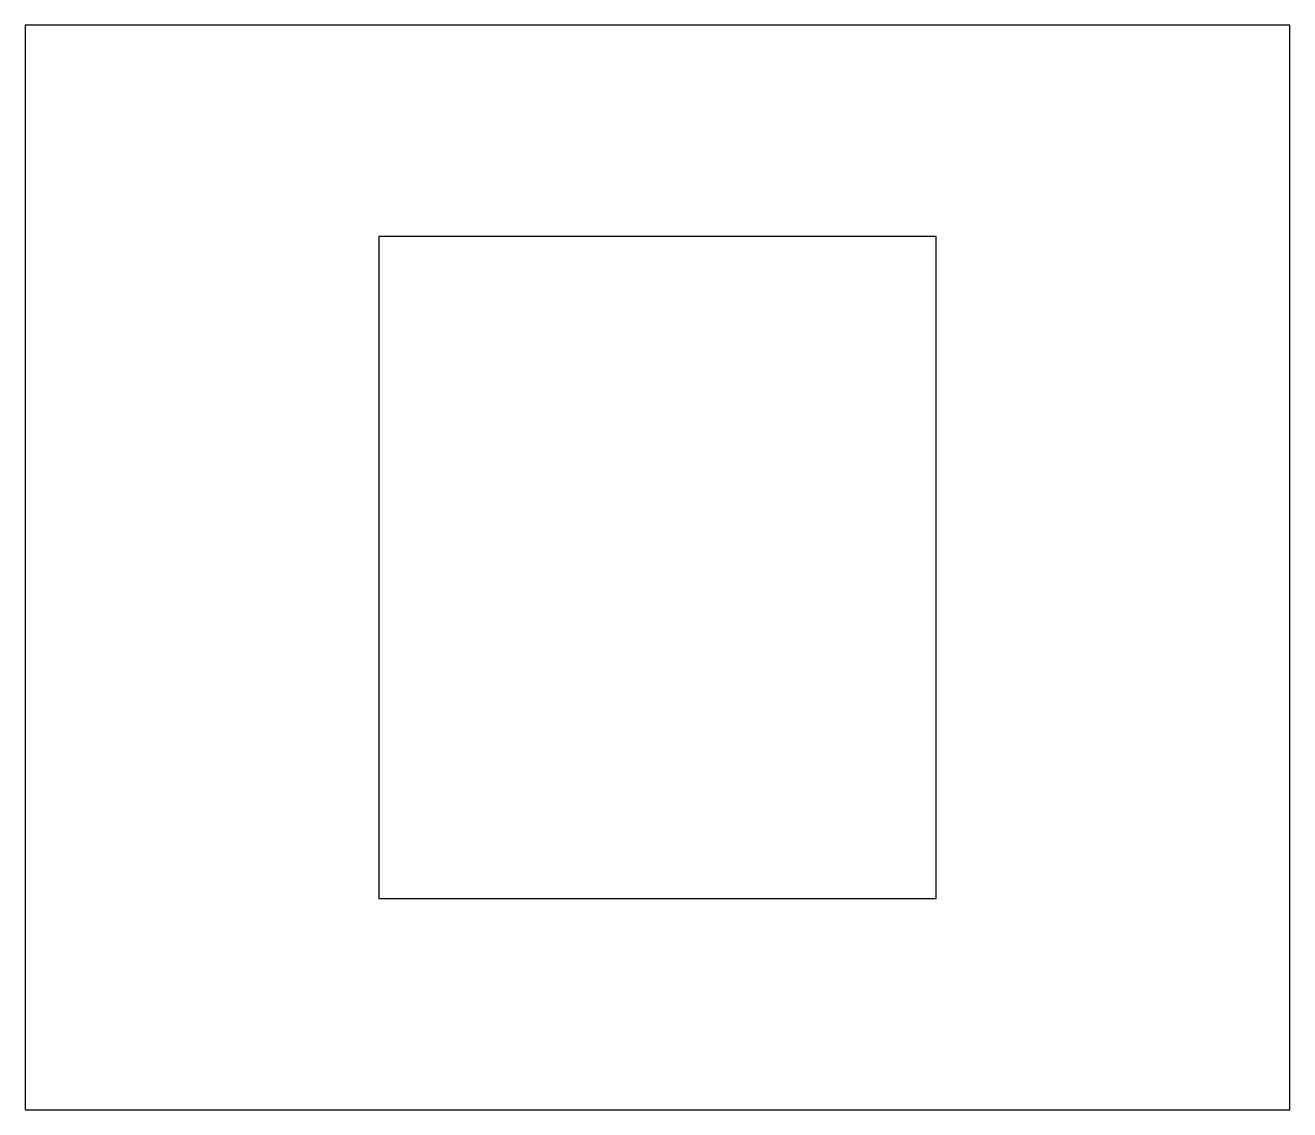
# Model space of a CAD drawing. Header units: millimetres. Extents: x 125 to 475, y 250 to 550.
import ezdxf

# ---------------------------------------------------------------- set-up
doc = ezdxf.new("R2010")
doc.units = ezdxf.units.MM

msp = doc.modelspace()

# ---------------------------------------------------------------- linework, layer by layer
at = {"color": 7, "linetype": 'Continuous', "lineweight": 25}
for p, q in [((475, 550), (125, 550)), ((125, 550), (125, 250)), ((475, 250), (475, 550)), ((222.9, 491.56), (222.9, 308.44)), ((377.1, 491.56), (222.9, 491.56)), ((377.1, 308.44), (377.1, 491.56)), ((222.9, 308.44), (377.1, 308.44)), ((125, 250), (475, 250))]:
    msp.add_line(p, q, dxfattribs=at)

doc.saveas('drawing.dxf')
